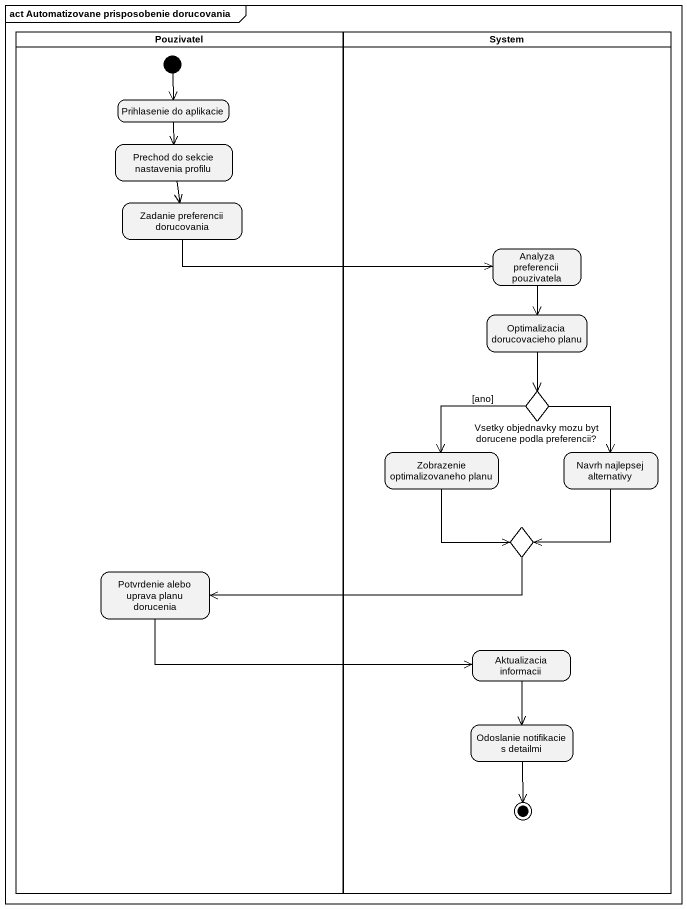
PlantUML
@startuml
mainframe act Automatizovane prisposobenie dorucovania
hide empty description
state Pouzivatel <<partition>> {
  state "Prihlasenie do aplikacie" as Prihlasenie_do_aplikacie
  state "Prechod do sekcie nastavenia profilu" as Prechod_do_sekcie
  state "Zadanie preferencii dorucovania" as Zadanie_preferencii
  state "Potvrdenie alebo uprava planu dorucenia" as Potvrdenie_alebo_uprava
  [*] --> Prihlasenie_do_aplikacie
}
state System <<partition>> {
  state "Analyza preferencii pouzivatela" as Analyza_preferencii
  state "Optimalizacia dorucovacieho planu" as Optimalizacia_dorucovacieho
  state "Vsetky objednavky mozu byt dorucene podla preferencii?" as Vsetky_objednavky_mozu_byt <<choice>>
  state "Zobrazenie optimalizovaneho planu" as Zobrazenie_optimalizovaneho
  state "Navrh najlepsej alternativy" as Navrh_najlepsej_alternativy
  state choice1 <<choice>>
  state "Aktualizacia informacii" as Aktualizacia_informacii
  state "Odoslanie notifikacie s detailmi" as Odoslanie_notifikacie_s
  Odoslanie_notifikacie_s --> [*]
}
Prihlasenie_do_aplikacie --> Prechod_do_sekcie
Prechod_do_sekcie --> Zadanie_preferencii
Zadanie_preferencii -right-> Analyza_preferencii
Analyza_preferencii --> Optimalizacia_dorucovacieho
Optimalizacia_dorucovacieho --> Vsetky_objednavky_mozu_byt
Vsetky_objednavky_mozu_byt --> Zobrazenie_optimalizovaneho : [ano]
Vsetky_objednavky_mozu_byt --> Navrh_najlepsej_alternativy
Zobrazenie_optimalizovaneho --> choice1
Navrh_najlepsej_alternativy --> choice1
choice1 -left-> Potvrdenie_alebo_uprava
Potvrdenie_alebo_uprava -right-> Aktualizacia_informacii
Aktualizacia_informacii --> Odoslanie_notifikacie_s
@enduml
